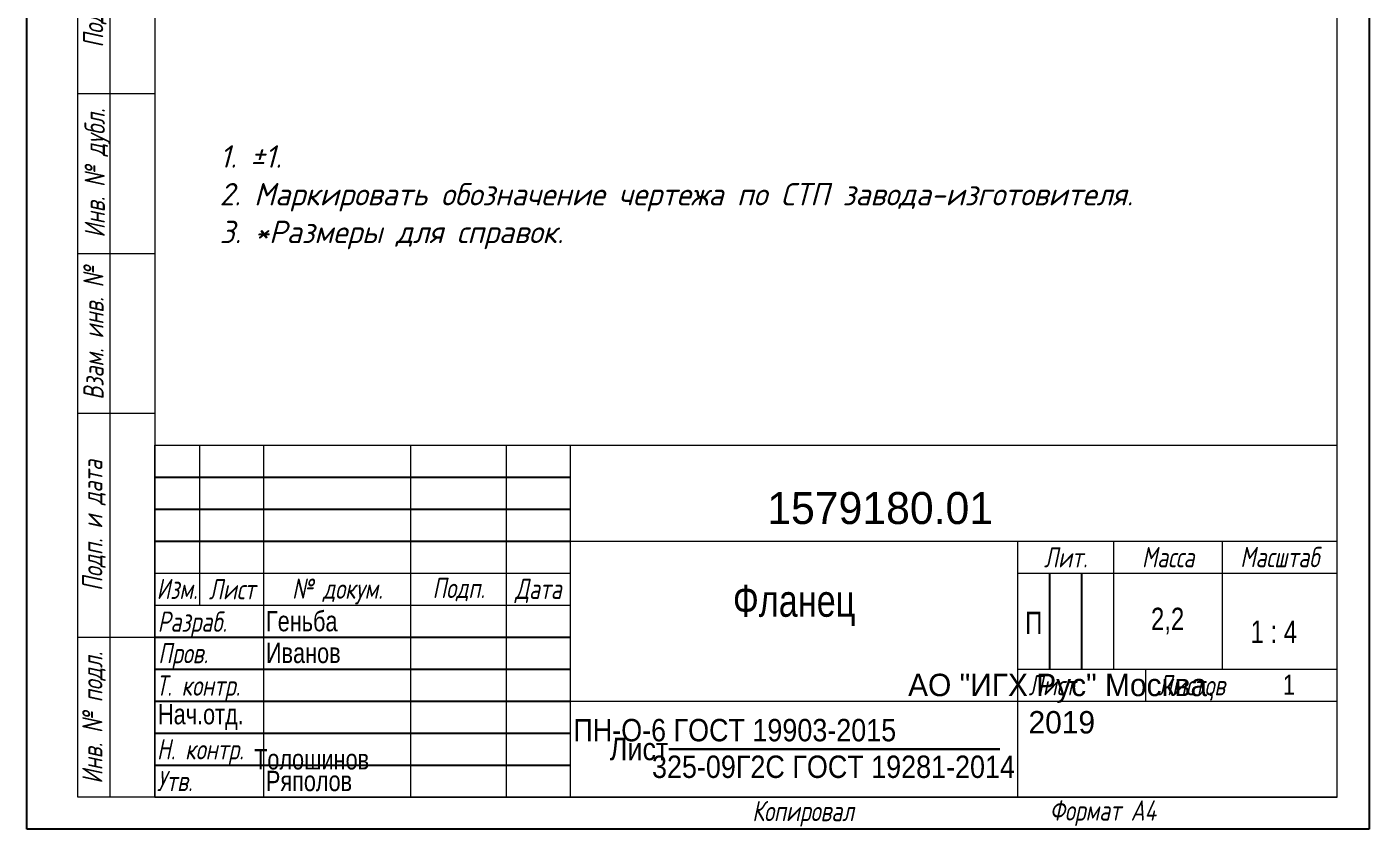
# Model space of a CAD drawing. Header units: millimetres. Extents: x 0 to 2037, y 0 to 1188.
# Drawn here: x 0 to 840, y 0 to 502 of the extents above; entities that cross this region are included whole.
import ezdxf
from ezdxf.enums import TextEntityAlignment as Align

# ---------------------------------------------------------------- set-up
doc = ezdxf.new("R2018")
doc.units = ezdxf.units.MM
doc.header["$LTSCALE"] = 4
doc.layers.get('0').update_dxf_attribs({"lineweight": 18})
for name, color, linetype, lineweight in [('Заголовок (ГОСТ)', 7, 'Continuous', 18), ('Кромка (ГОСТ)', 7, 'Continuous', 18), ('Обозначение (ГОСТ)', 7, 'Continuous', 18), ('Эскизная геометрия (ГОСТ)', 7, 'Continuous', 18)]:
    doc.layers.add(name, color=color, linetype=linetype, lineweight=lineweight)
doc.styles.add('Альтернативный текст (ГОСТ)', font='', dxfattribs={"width": 0.8})
doc.styles.add('Обычный текст (ГОСТ)', font='GOST Common Italic.ttf')
doc.styles.add('Стиль текста110', font='GOST Common Italic.ttf', dxfattribs={"width": 0.8})
doc.styles.add('Стиль текста112', font='GOST Common Italic.ttf', dxfattribs={"width": 0.8})
doc.styles.add('Стиль текста120', font='GOST Common Italic.ttf', dxfattribs={"width": 0.9})
doc.styles.add('Стиль текста137', font='GOST Common Italic.ttf', dxfattribs={"width": 0.7})
doc.styles.add('Стиль текста139', font='GOST Common Italic.ttf', dxfattribs={"width": 0.7})
doc.styles.add('Стиль текста70', font='GOST Common Italic.ttf')
doc.styles.add('Стиль текста81', font='GOST Common Italic.ttf', dxfattribs={"width": 0.8})
doc.styles.add('Стиль текста87', font='GOST Common Italic.ttf')
doc.styles.get('Альтернативный текст (ГОСТ)').set_extended_font_data('Arial', italic=True)

# ---------------------------------------------------------------- blocks, each defined once
blk = doc.blocks.new('ГОСТ - Доп. графы 1')
at = {"layer": 'Эскизная геометрия (ГОСТ)'}
for p, q in [((-12, 0), (-12, 145)), ((-12, 145), (0, 145)), ((-7, 145), (-7, 0)), ((-12, 110), (-7, 110)), ((-7, 110), (0, 110)), ((-12, 85), (-7, 85)), ((-7, 85), (0, 85)), ((-12, 60), (-7, 60)), ((-7, 60), (0, 60)), ((-12, 25), (-7, 25)), ((-7, 25), (0, 25)), ((0, 0), (-12, 0))]:
    blk.add_line(p, q, dxfattribs=at)
at = {"layer": 'Обозначение (ГОСТ)', "char_height": 3.17, "attachment_point": 5, "rotation": 90, "style": 'Альтернативный текст (ГОСТ)'}
for s, insert, width in [('\\fGOST Common|b0|i1;\\H3.1700;Подп. и дата', (-9.37, 127.41), 34.7679), ('\\fGOST Common|b0|i1;\\H3.1700;Инв. № дубл.', (-8.95, 97.55), 24.8438), ('\\fGOST Common|b0|i1;\\H3.1700;Взам. инв. №', (-9.58, 72.53), 24.8669), ('\\fGOST Common|b0|i1;\\H3.1700;Подп. и дата', (-9.5, 42.47), 35.1486), ('\\fGOST Common|b0|i1;\\H3.1700;Инв. № подл.', (-9.5, 12.41), 24.9618)]:
    blk.add_mtext(s, dxfattribs=dict(at, insert=insert, width=width))
at = {"layer": 'Обозначение (ГОСТ)', "style": 'Стиль текста112', "width": 0.8}
for tag, p in [('Подп._и_дата_2', (-3.53, 127.51)), ('Инв._номер_дубликата', (-3.41, 97.47)), ('Взамен_инв._номера', (-3.46, 72.53)), ('Подп._и_дата_1', (-3.42, 42.35)), ('ИНВЕНТАРНЫЙ_НОМЕР', (-3.33, 12.68))]:
    blk.add_attdef(tag, text='', height=3.17, rotation=90, dxfattribs=at).set_placement(p, align=Align.MIDDLE_CENTER)
blk = doc.blocks.new('Основные надписи ГОСТ - Форма 1')
at = {"layer": 'Заголовок (ГОСТ)'}
for p, q in [((0, 55), (185, 55)), ((0, 0), (0, 55)), ((0, 0), (0, 55)), ((7, 55), (7, 30)), ((17, 55), (17, 0)), ((40, 55), (40, 0)), ((55, 55), (55, 0)), ((65, 55), (65, 0)), ((185, 0), (185, 55)), ((65, 40), (185, 40)), ((135, 40), (135, 0)), ((150, 40), (150, 20)), ((167, 40), (167, 20)), ((0, 35), (65, 35)), ((135, 35), (185, 35)), ((0, 30), (65, 30)), ((135, 20), (185, 20)), ((155, 20), (155, 15)), ((65, 15), (185, 15)), ((185, 0), (0, 0))]:
    blk.add_line(p, q, dxfattribs=at)
at = {"layer": 'Заголовок (ГОСТ)', "linetype": 'Continuous', "lineweight": 25}
for p, q in [((0, 50), (65, 50)), ((0, 45), (65, 45)), ((0, 40), (65, 40)), ((140, 35), (140, 20)), ((145, 35), (145, 20)), ((0, 25), (65, 25)), ((0, 20), (65, 20)), ((0, 15), (65, 15)), ((0, 10), (65, 10)), ((0, 5), (65, 5))]:
    blk.add_line(p, q, dxfattribs=at)
at = {"layer": 'Заголовок (ГОСТ)', "lineweight": 30}
blk.add_line((80.45, 7.5), (132.2, 7.5), dxfattribs=at)
at = {"layer": 'Заголовок (ГОСТ)', "char_height": 3.17, "style": 'Альтернативный текст (ГОСТ)'}
for s, insert, width, attachment_point in [('\\fGOST Common|b0|i1;\\H3.1700;Лит.', (142.52, 37.49), 14.9766, 5), ('\\fGOST Common|b0|i1;\\H3.1700;Масса', (158.55, 37.51), 16.9878, 5), ('\\fGOST Common|b0|i1;\\H3.1700;Масштаб', (176.02, 37.53), 17.8316, 5), ('\\fGOST Common|b0|i1;\\H3.1700;Изм.', (3.5, 32.56), 6.9635, 5), ('\\fGOST Common|b0|i1;\\H3.1700;Лист', (12.1, 32.5), 10.0029, 5), ('\\A0;\\fGOST Common|b0|i1;\\H3.1700;№ докум.', (28.58, 32.16), 22.9069, 5), ('\\fGOST Common|b0|i1;\\H3.1700;Подп.', (47.56, 32.45), 14.879, 5), ('\\fGOST Common|b0|i1;\\H3.1700;Дата', (60.02, 32.24), 9.9614, 5), ('\\fGOST Common|b0|i1;\\H3.1700;Разраб.', (0.47, 27), 16.9971, 4), ('\\fGOST Common|b0|i1;\\H3.1700;Пров.', (0.56, 22.08), 17.0192, 4), ('\\A0;\\fGOST Common|b0|i1;\\H3.1700;Т. контр.', (0.23, 17.01), 16.9554, 4), ('\\fGOST Common|b0|i1;\\H3.1700;Лист', (140.37, 17.5), 10.5071, 5), ('\\fGOST Common|b0|i1;\\H3.1700;Листов', (162.21, 17.5), 14.3668, 5), ('\\A1;', (150.6, 17.54), 8.8313, 5), ('\\fGOST Common|b0|i1;\\H3.1700;Н. контр.', (0.36, 7.05), 16.9999, 4), ('\\fGOST Common|b0|i1;\\H3.1700;Утв.', (0.34, 2.52), 17.0083, 4), ('\\fGOST Common|b0|i1;\\H3.1700;Копировал', (93.48, -0.59), 19.7871, 1)]:
    blk.add_mtext(s, dxfattribs=dict(at, insert=insert, width=width, attachment_point=attachment_point))
at = {"layer": 'Заголовок (ГОСТ)'}
for tag, height, style, width, p in [('Изм1', 2.89, 'Стиль текста137', 0.7, (3.51, 52.52)), ('Лист1', 2.89, 'Стиль текста137', 0.7, (12.03, 52.52)), ('Докум1', 2.89, 'Стиль текста137', 0.7, (28.54, 52.48)), ('Изм2', 2.89, 'Стиль текста137', 0.7, (3.5, 47.52)), ('Лист2', 2.89, 'Стиль текста137', 0.7, (12.01, 47.5)), ('Докум2', 2.89, 'Стиль текста137', 0.7, (28.53, 47.5)), ('Изм3', 2.89, 'Стиль текста137', 0.7, (3.5, 42.5)), ('Лист3', 2.89, 'Стиль текста137', 0.7, (12.01, 42.51)), ('Докум3', 2.89, 'Стиль текста137', 0.7, (28.51, 42.48)), ('Изм4', 2.89, 'Стиль текста137', 0.7, (3.51, 37.5)), ('Лист4', 2.89, 'Стиль текста137', 0.7, (12, 37.53)), ('Докум4', 2.89, 'Стиль текста137', 0.7, (28.51, 37.52)), ('ЗАГОЛОВОК', 5, 'Стиль текста110', 0.8, (100.03, 29.98)), ('Масса', 3.5, 'Стиль текста81', 0.8, (158.47, 27.53)), ('Литера2', 3.5, 'Стиль текста81', 0.8, (142.51, 27.22)), ('Литера', 3.5, 'Стиль текста81', 0.8, (137.52, 27.25)), ('Литера3', 3.5, 'Стиль текста81', 0.8, (147.52, 27.21)), ('Масштаб', 3.5, 'Стиль текста81', 0.8, (175.09, 25.86)), ('Тип_документа', 3.17, 'Стиль текста112', 0.8, (100.08, 17.56)), ('Листов', 3.17, 'Стиль текста112', 0.8, (177.46, 17.58))]:
    blk.add_attdef(tag, text='', height=height, dxfattribs=dict(at, style=style, width=width)).set_placement(p, align=Align.MIDDLE_CENTER)
for tag, height, style, width, p in [('Подп1', 2.89, 'Стиль текста137', 0.7, (40.01, 52.51)), ('Дата1', 2, 'Стиль текста139', 0.7, (55.01, 52.51)), ('Подп2', 2.89, 'Стиль текста137', 0.7, (40.01, 47.5)), ('Дата2', 2, 'Стиль текста139', 0.7, (55.01, 47.49)), ('Подп3', 2.89, 'Стиль текста137', 0.7, (40.01, 42.51)), ('Дата3', 2, 'Стиль текста139', 0.7, (55.02, 42.52)), ('Подп4', 2.89, 'Стиль текста137', 0.7, (40.01, 37.51)), ('Дата4', 2, 'Стиль текста139', 0.7, (55.02, 37.51)), ('АВТОР', 3.17, 'Стиль текста112', 0.8, (17.41, 27.49)), ('Разработал_Подп.', 2.89, 'Стиль текста137', 0.7, (40.05, 27.51)), ('ДАТА_СОЗДАНИЯ', 2, 'Стиль текста139', 0.7, (55.01, 27.51)), ('ПРОВЕРИЛ', 3.17, 'Стиль текста112', 0.8, (17.41, 22.53)), ('Проверил_Подп.', 2.89, 'Стиль текста137', 0.7, (40.05, 22.52)), ('ДАТА_ПРОВЕРКИ', 2, 'Стиль текста139', 0.7, (55.02, 22.51)), ('ТЕХНОЛОГ', 3.17, 'Стиль текста112', 0.8, (17.33, 17.54)), ('Технолог_Подп.', 2.89, 'Стиль текста137', 0.7, (40.05, 17.51)), ('Технолог_Дата', 2, 'Стиль текста139', 0.7, (55.01, 17.5)), ('Должность_руководителя', 3.17, 'Стиль текста112', 0.8, (0.52, 12.51)), ('НАЧ._ОТДЕЛА', 3.17, 'Стиль текста112', 0.8, (17.46, 12.45)), ('Руководитель_Подп.', 2.89, 'Стиль текста137', 0.7, (40.01, 12.5)), ('Руководитель_Дата', 2, 'Стиль текста139', 0.7, (55.01, 12.51)), ('Нормоконтроль_Подп.', 2.89, 'Стиль текста137', 0.7, (40.05, 7.52)), ('ДАТА_НОРМОКОНТРОЛЯ', 2, 'Стиль текста139', 0.7, (55.02, 7.51)), ('НОРМОКОНТРОЛЬ', 3.17, 'Стиль текста112', 0.8, (15.55, 5.9)), ('УТВЕРДИЛ', 3.17, 'Стиль текста112', 0.8, (17.4, 2.51)), ('Утвердил_Подп.', 2.89, 'Стиль текста137', 0.7, (40.05, 2.51)), ('ДАТА_УТВЕРЖДЕНИЯ', 2, 'Стиль текста139', 0.7, (55.01, 2.5))]:
    blk.add_attdef(tag, text='', height=height, dxfattribs=dict(at, style=style, width=width)).set_placement(p, align=Align.MIDDLE_LEFT)
for tag, height, style, p in [('ОБОЗНАЧЕНИЕ', 5, 'Стиль текста87', (114.26, 45.12)), ('ОРГАНИЗАЦИЯ', 3.5, 'Стиль текста70', (141.96, 11.68))]:
    blk.add_attdef(tag, text='', height=height, dxfattribs=dict(at, style=style)).set_placement(p, align=Align.MIDDLE_CENTER)
at = {"layer": 'Заголовок (ГОСТ)', "style": 'Стиль текста120', "width": 0.9}
blk.add_attdef('Материал_Наим.', text='', height=3.5, dxfattribs=at).set_placement((90.94, 7.51), align=Align.BOTTOM_CENTER)
blk.add_attdef('Материал_Класс', text='', height=3.5, dxfattribs=at).set_placement((80.35, 7.5), align=Align.MIDDLE_RIGHT)
blk.add_attdef('Материал_ГОСТ', text='', height=3.5, dxfattribs=at).set_placement((106.32, 6.5), align=Align.TOP_CENTER)
blk = doc.blocks.new('Рамки ГОСТ_ граница 297x210')
at = {"layer": 'Кромка (ГОСТ)', "lineweight": 25}
for p, q in [((0, 0), (0, 297)), ((210, 297), (210, 0)), ((210, 0), (0, 0))]:
    blk.add_line(p, q, dxfattribs=at)
at = {"layer": 'Кромка (ГОСТ)'}
for p, q in [((20, 292), (20, 5)), ((205, 5), (205, 292)), ((20, 5), (205, 5))]:
    blk.add_line(p, q, dxfattribs=at)
at = {"layer": 'Кромка (ГОСТ)', "insert": (160, 4.5), "char_height": 3.17, "attachment_point": 1, "style": 'Альтернативный текст (ГОСТ)'}
blk.add_mtext('\\A1;\\fGOST Common|b0|i1;\\H3.1700;Формат A4', dxfattribs=at)

msp = doc.modelspace()

# ---------------------------------------------------------------- block references
at = {"xscale": 4, "yscale": 4, "zscale": 4}
msp.add_blockref('Рамки ГОСТ_ граница 297x210', (0, 0), dxfattribs=at)
ref = msp.add_blockref('ГОСТ - Доп. графы 1', (80, 20), dxfattribs=dict(xscale=4, yscale=4, zscale=4))
lines = msp.add_mtext('\\W0.8000;', dxfattribs={"layer": 'Обозначение (ГОСТ)', "insert": (66.684, 70.732), "char_height": 12.68, "width": 99.56363, "attachment_point": 5, "rotation": 90, "style": 'Стиль текста112'})
ref.add_attrib('ИНВЕНТАРНЫЙ_НОМЕР', '', (66.684, 70.732)).embed_mtext(lines)
lines = msp.add_mtext('\\W0.8000;', dxfattribs={"layer": 'Обозначение (ГОСТ)', "insert": (66.31, 189.41), "char_height": 12.68, "width": 140.41799, "attachment_point": 5, "rotation": 90, "style": 'Стиль текста112'})
ref.add_attrib('Подп._и_дата_1', '', (66.31, 189.41)).embed_mtext(lines)
lines = msp.add_mtext('\\W0.8000;', dxfattribs={"layer": 'Обозначение (ГОСТ)', "insert": (66.161, 310.116), "char_height": 12.68, "width": 99.20122, "attachment_point": 5, "rotation": 90, "style": 'Стиль текста112'})
ref.add_attrib('Взамен_инв._номера', '', (66.161, 310.116)).embed_mtext(lines)
lines = msp.add_mtext('\\W0.8000;', dxfattribs={"layer": 'Обозначение (ГОСТ)', "insert": (66.376, 409.863), "char_height": 12.68, "width": 99.41707, "attachment_point": 5, "rotation": 90, "style": 'Стиль текста112'})
ref.add_attrib('Инв._номер_дубликата', '', (66.376, 409.863)).embed_mtext(lines)
lines = msp.add_mtext('\\W0.8000;', dxfattribs={"layer": 'Обозначение (ГОСТ)', "insert": (65.872, 530.044), "char_height": 12.68, "width": 140.41799, "attachment_point": 5, "rotation": 90, "style": 'Стиль текста112'})
ref.add_attrib('Подп._и_дата_2', '', (65.872, 530.044)).embed_mtext(lines)
ref = msp.add_blockref('Основные надписи ГОСТ - Форма 1', (80, 20), dxfattribs=dict(xscale=4, yscale=4, zscale=4))
lines = msp.add_mtext('\\W0.80000;Нач.отд.', dxfattribs={"layer": 'Заголовок (ГОСТ)', "insert": (82.086, 70.057), "char_height": 12.68, "width": 65.90385, "attachment_point": 4, "style": 'Стиль текста112'})
ref.add_attrib('Должность_руководителя', '', (82.086, 70.057)).embed_mtext(lines)
lines = msp.add_mtext('\\W0.80000;Геньба', dxfattribs={"layer": 'Заголовок (ГОСТ)', "insert": (149.646, 129.953), "char_height": 12.68, "width": 90.37048, "attachment_point": 4, "style": 'Стиль текста112'})
ref.add_attrib('АВТОР', '', (149.646, 129.953)).embed_mtext(lines)
lines = msp.add_mtext('\\W0.80000;Иванов', dxfattribs={"layer": 'Заголовок (ГОСТ)', "insert": (149.633, 110.103), "char_height": 12.68, "width": 90.20666, "attachment_point": 4, "style": 'Стиль текста112'})
ref.add_attrib('ПРОВЕРИЛ', '', (149.633, 110.103)).embed_mtext(lines)
lines = msp.add_mtext('\\W0.8000;', dxfattribs={"layer": 'Заголовок (ГОСТ)', "insert": (149.335, 90.171), "char_height": 12.68, "width": 90.68397, "attachment_point": 4, "style": 'Стиль текста112'})
ref.add_attrib('ТЕХНОЛОГ', '', (149.335, 90.171)).embed_mtext(lines)
lines = msp.add_mtext('\\W0.8000;', dxfattribs={"layer": 'Заголовок (ГОСТ)', "insert": (149.846, 69.782), "char_height": 12.68, "width": 90.22002, "attachment_point": 4, "style": 'Стиль текста112'})
ref.add_attrib('НАЧ._ОТДЕЛА', '', (149.846, 69.782)).embed_mtext(lines)
lines = msp.add_mtext('\\W0.80000;Толошинов', dxfattribs={"layer": 'Заголовок (ГОСТ)', "insert": (142.213, 43.583), "char_height": 12.68, "width": 90.67608, "attachment_point": 4, "style": 'Стиль текста112'})
ref.add_attrib('НОРМОКОНТРОЛЬ', '', (142.213, 43.583)).embed_mtext(lines)
lines = msp.add_mtext('\\W0.80000;Ряполов', dxfattribs={"layer": 'Заголовок (ГОСТ)', "insert": (149.602, 30.026), "char_height": 12.68, "width": 90.45181, "attachment_point": 4, "style": 'Стиль текста112'})
ref.add_attrib('УТВЕРДИЛ', '', (149.602, 30.026)).embed_mtext(lines)
lines = msp.add_mtext('1579180.01', dxfattribs={"layer": 'Заголовок (ГОСТ)', "insert": (533.994, 200.622), "char_height": 20, "width": 479.37184, "attachment_point": 5, "style": 'Стиль текста87'})
ref.add_attrib('ОБОЗНАЧЕНИЕ', '', (533.994, 200.622)).embed_mtext(lines)
lines = msp.add_mtext('\\W0.80000;Фланец', dxfattribs={"layer": 'Заголовок (ГОСТ)', "insert": (480.124, 139.9), "char_height": 20, "width": 278.43713, "attachment_point": 5, "style": 'Стиль текста110'})
ref.add_attrib('ЗАГОЛОВОК', '', (480.124, 139.9)).embed_mtext(lines)
lines = msp.add_mtext('\\W0.8000;', dxfattribs={"layer": 'Заголовок (ГОСТ)', "insert": (480.312, 90.233), "char_height": 12.68, "width": 278.8134, "attachment_point": 5, "style": 'Стиль текста112'})
ref.add_attrib('Тип_документа', '', (480.312, 90.233)).embed_mtext(lines)
lines = msp.add_mtext('\\W0.90000;Лист', dxfattribs={"layer": 'Заголовок (ГОСТ)', "insert": (401.386, 50), "char_height": 14, "width": 269.03047, "attachment_point": 6, "style": 'Стиль текста120'})
ref.add_attrib('Материал_Класс', '', (401.386, 50)).embed_mtext(lines)
lines = msp.add_mtext('\\W0.90000;ПН-О-6 ГОСТ 19903-2015', dxfattribs={"layer": 'Заголовок (ГОСТ)', "insert": (443.024, 54.698), "char_height": 14, "width": 267.90167, "attachment_point": 8, "style": 'Стиль текста120'})
ref.add_attrib('Материал_Наим.', '', (443.024, 54.698)).embed_mtext(lines)
lines = msp.add_mtext('\\W0.90000;325-09Г2С ГОСТ 19281-2014', dxfattribs={"layer": 'Заголовок (ГОСТ)', "insert": (504.777, 46), "char_height": 14, "width": 267.01281, "attachment_point": 2, "style": 'Стиль текста120'})
ref.add_attrib('Материал_ГОСТ', '', (504.777, 46)).embed_mtext(lines)
lines = msp.add_mtext('\\W0.80000;П', dxfattribs={"layer": 'Заголовок (ГОСТ)', "insert": (630.081, 129.005), "char_height": 14, "width": 20.11534, "attachment_point": 5, "style": 'Стиль текста81'})
ref.add_attrib('Литера', '', (630.081, 129.005)).embed_mtext(lines)
lines = msp.add_mtext('\\W0.8000;', dxfattribs={"layer": 'Заголовок (ГОСТ)', "insert": (650.047, 128.886), "char_height": 14, "width": 20.11534, "attachment_point": 5, "style": 'Стиль текста81'})
ref.add_attrib('Литера2', '', (650.047, 128.886)).embed_mtext(lines)
lines = msp.add_mtext('\\W0.8000;', dxfattribs={"layer": 'Заголовок (ГОСТ)', "insert": (670.072, 128.845), "char_height": 14, "width": 20.06798, "attachment_point": 5, "style": 'Стиль текста81'})
ref.add_attrib('Литера3', '', (670.072, 128.845)).embed_mtext(lines)
lines = msp.add_mtext('\\W0.80000;2,2', dxfattribs={"layer": 'Заголовок (ГОСТ)', "insert": (713.875, 130.134), "char_height": 14, "width": 68.17419, "attachment_point": 5, "style": 'Стиль текста81'})
ref.add_attrib('Масса', '', (713.875, 130.134)).embed_mtext(lines)
lines = msp.add_mtext('\\W0.80000;1 : 4', dxfattribs={"layer": 'Заголовок (ГОСТ)', "insert": (780.373, 123.423), "char_height": 14, "width": 71.79023, "attachment_point": 5, "style": 'Стиль текста81'})
ref.add_attrib('Масштаб', '', (780.373, 123.423)).embed_mtext(lines)
lines = msp.add_mtext('\\W0.80000;1', dxfattribs={"layer": 'Заголовок (ГОСТ)', "insert": (789.836, 90.316), "char_height": 12.68, "width": 59.86126, "attachment_point": 5, "style": 'Стиль текста112'})
ref.add_attrib('Листов', '', (789.836, 90.316)).embed_mtext(lines)
lines = msp.add_mtext('АО "ИГХ Рус" Москва,\\P2019', dxfattribs={"layer": 'Заголовок (ГОСТ)', "insert": (647.651, 78.396), "char_height": 14, "width": 199.93273, "attachment_point": 5, "style": 'Стиль текста70'})
ref.add_attrib('ОРГАНИЗАЦИЯ', '', (647.651, 78.396)).embed_mtext(lines)
lines = msp.add_mtext('\\W0.7000;', dxfattribs={"layer": 'Заголовок (ГОСТ)', "insert": (300.049, 230.054), "char_height": 8, "width": 39.93782, "attachment_point": 4, "style": 'Стиль текста139'})
ref.add_attrib('Дата1', '', (300.049, 230.054)).embed_mtext(lines)
lines = msp.add_mtext('\\W0.7000;', dxfattribs={"layer": 'Заголовок (ГОСТ)', "insert": (300.049, 209.963), "char_height": 8, "width": 39.93782, "attachment_point": 4, "style": 'Стиль текста139'})
ref.add_attrib('Дата2', '', (300.049, 209.963)).embed_mtext(lines)
lines = msp.add_mtext('\\W0.7000;', dxfattribs={"layer": 'Заголовок (ГОСТ)', "insert": (300.093, 190.084), "char_height": 8, "width": 39.88465, "attachment_point": 4, "style": 'Стиль текста139'})
ref.add_attrib('Дата3', '', (300.093, 190.084)).embed_mtext(lines)
lines = msp.add_mtext('\\W0.7000;', dxfattribs={"layer": 'Заголовок (ГОСТ)', "insert": (300.093, 170.037), "char_height": 8, "width": 39.9545, "attachment_point": 4, "style": 'Стиль текста139'})
ref.add_attrib('Дата4', '', (300.093, 170.037)).embed_mtext(lines)
lines = msp.add_mtext('\\W0.7000;', dxfattribs={"layer": 'Заголовок (ГОСТ)', "insert": (300.034, 130.045), "char_height": 8, "width": 39.92165, "attachment_point": 4, "style": 'Стиль текста139'})
ref.add_attrib('ДАТА_СОЗДАНИЯ', '', (300.034, 130.045)).embed_mtext(lines)
lines = msp.add_mtext('\\W0.7000;', dxfattribs={"layer": 'Заголовок (ГОСТ)', "insert": (300.088, 110.038), "char_height": 8, "width": 39.83076, "attachment_point": 4, "style": 'Стиль текста139'})
ref.add_attrib('ДАТА_ПРОВЕРКИ', '', (300.088, 110.038)).embed_mtext(lines)
lines = msp.add_mtext('\\W0.7000;', dxfattribs={"layer": 'Заголовок (ГОСТ)', "insert": (300.059, 90.011), "char_height": 8, "width": 39.94531, "attachment_point": 4, "style": 'Стиль текста139'})
ref.add_attrib('Технолог_Дата', '', (300.059, 90.011)).embed_mtext(lines)
lines = msp.add_mtext('\\W0.7000;', dxfattribs={"layer": 'Заголовок (ГОСТ)', "insert": (300.04, 70.038), "char_height": 8, "width": 39.96095, "attachment_point": 4, "style": 'Стиль текста139'})
ref.add_attrib('Руководитель_Дата', '', (300.04, 70.038)).embed_mtext(lines)
lines = msp.add_mtext('\\W0.7000;', dxfattribs={"layer": 'Заголовок (ГОСТ)', "insert": (300.095, 50.045), "char_height": 8, "width": 39.92984, "attachment_point": 4, "style": 'Стиль текста139'})
ref.add_attrib('ДАТА_НОРМОКОНТРОЛЯ', '', (300.095, 50.045)).embed_mtext(lines)
lines = msp.add_mtext('\\W0.7000;', dxfattribs={"layer": 'Заголовок (ГОСТ)', "insert": (300.037, 29.994), "char_height": 8, "width": 39.98721, "attachment_point": 4, "style": 'Стиль текста139'})
ref.add_attrib('ДАТА_УТВЕРЖДЕНИЯ', '', (300.037, 29.994)).embed_mtext(lines)
lines = msp.add_mtext('\\W0.7000;', dxfattribs={"layer": 'Заголовок (ГОСТ)', "insert": (240.057, 230.05), "char_height": 11.5642, "width": 59.67994, "attachment_point": 4, "style": 'Стиль текста137'})
ref.add_attrib('Подп1', '', (240.057, 230.05)).embed_mtext(lines)
lines = msp.add_mtext('\\W0.7000;', dxfattribs={"layer": 'Заголовок (ГОСТ)', "insert": (240.057, 210.011), "char_height": 11.5642, "width": 59.94246, "attachment_point": 4, "style": 'Стиль текста137'})
ref.add_attrib('Подп2', '', (240.057, 210.011)).embed_mtext(lines)
lines = msp.add_mtext('\\W0.7000;', dxfattribs={"layer": 'Заголовок (ГОСТ)', "insert": (240.057, 190.059), "char_height": 11.5642, "width": 59.94246, "attachment_point": 4, "style": 'Стиль текста137'})
ref.add_attrib('Подп3', '', (240.057, 190.059)).embed_mtext(lines)
lines = msp.add_mtext('\\W0.7000;', dxfattribs={"layer": 'Заголовок (ГОСТ)', "insert": (240.058, 170.023), "char_height": 11.5642, "width": 59.86343, "attachment_point": 4, "style": 'Стиль текста137'})
ref.add_attrib('Подп4', '', (240.058, 170.023)).embed_mtext(lines)
lines = msp.add_mtext('\\W0.7000;', dxfattribs={"layer": 'Заголовок (ГОСТ)', "insert": (240.18, 130.058), "char_height": 11.5642, "width": 59.83851, "attachment_point": 4, "style": 'Стиль текста137'})
ref.add_attrib('Разработал_Подп.', '', (240.18, 130.058)).embed_mtext(lines)
lines = msp.add_mtext('\\W0.7000;', dxfattribs={"layer": 'Заголовок (ГОСТ)', "insert": (240.18, 110.098), "char_height": 11.5642, "width": 59.75883, "attachment_point": 4, "style": 'Стиль текста137'})
ref.add_attrib('Проверил_Подп.', '', (240.18, 110.098)).embed_mtext(lines)
lines = msp.add_mtext('\\W0.7000;', dxfattribs={"layer": 'Заголовок (ГОСТ)', "insert": (240.18, 90.059), "char_height": 11.5642, "width": 59.75883, "attachment_point": 4, "style": 'Стиль текста137'})
ref.add_attrib('Технолог_Подп.', '', (240.18, 90.059)).embed_mtext(lines)
lines = msp.add_mtext('\\W0.7000;', dxfattribs={"layer": 'Заголовок (ГОСТ)', "insert": (240.021, 70.02), "char_height": 11.5642, "width": 59.91819, "attachment_point": 4, "style": 'Стиль текста137'})
ref.add_attrib('Руководитель_Подп.', '', (240.021, 70.02)).embed_mtext(lines)
lines = msp.add_mtext('\\W0.7000;', dxfattribs={"layer": 'Заголовок (ГОСТ)', "insert": (240.18, 50.06), "char_height": 11.5642, "width": 59.75883, "attachment_point": 4, "style": 'Стиль текста137'})
ref.add_attrib('Нормоконтроль_Подп.', '', (240.18, 50.06)).embed_mtext(lines)
lines = msp.add_mtext('\\W0.7000;', dxfattribs={"layer": 'Заголовок (ГОСТ)', "insert": (240.18, 30.021), "char_height": 11.5642, "width": 59.83851, "attachment_point": 4, "style": 'Стиль текста137'})
ref.add_attrib('Утвердил_Подп.', '', (240.18, 30.021)).embed_mtext(lines)
lines = msp.add_mtext('\\W0.7000;', dxfattribs={"layer": 'Заголовок (ГОСТ)', "insert": (194.167, 229.933), "char_height": 11.5642, "width": 91.78791, "attachment_point": 5, "style": 'Стиль текста137'})
ref.add_attrib('Докум1', '', (194.167, 229.933)).embed_mtext(lines)
lines = msp.add_mtext('\\W0.7000;', dxfattribs={"layer": 'Заголовок (ГОСТ)', "insert": (194.104, 209.987), "char_height": 11.5642, "width": 91.91296, "attachment_point": 5, "style": 'Стиль текста137'})
ref.add_attrib('Докум2', '', (194.104, 209.987)).embed_mtext(lines)
lines = msp.add_mtext('\\W0.7000;', dxfattribs={"layer": 'Заголовок (ГОСТ)', "insert": (194.042, 189.917), "char_height": 11.5642, "width": 91.78791, "attachment_point": 5, "style": 'Стиль текста137'})
ref.add_attrib('Докум3', '', (194.042, 189.917)).embed_mtext(lines)
lines = msp.add_mtext('\\W0.7000;', dxfattribs={"layer": 'Заголовок (ГОСТ)', "insert": (194.059, 170.08), "char_height": 11.5642, "width": 91.89624, "attachment_point": 5, "style": 'Стиль текста137'})
ref.add_attrib('Докум4', '', (194.059, 170.08)).embed_mtext(lines)
lines = msp.add_mtext('\\W0.7000;', dxfattribs={"layer": 'Заголовок (ГОСТ)', "insert": (128.124, 230.065), "char_height": 11.5642, "width": 39.97255, "attachment_point": 5, "style": 'Стиль текста137'})
ref.add_attrib('Лист1', '', (128.124, 230.065)).embed_mtext(lines)
lines = msp.add_mtext('\\W0.7000;', dxfattribs={"layer": 'Заголовок (ГОСТ)', "insert": (128.048, 210.018), "char_height": 11.5642, "width": 39.91225, "attachment_point": 5, "style": 'Стиль текста137'})
ref.add_attrib('Лист2', '', (128.048, 210.018)).embed_mtext(lines)
lines = msp.add_mtext('\\W0.7000;', dxfattribs={"layer": 'Заголовок (ГОСТ)', "insert": (128.048, 190.031), "char_height": 11.5642, "width": 39.91225, "attachment_point": 5, "style": 'Стиль текста137'})
ref.add_attrib('Лист3', '', (128.048, 190.031)).embed_mtext(lines)
lines = msp.add_mtext('\\W0.7000;', dxfattribs={"layer": 'Заголовок (ГОСТ)', "insert": (128.017, 170.106), "char_height": 11.5642, "width": 39.97432, "attachment_point": 5, "style": 'Стиль текста137'})
ref.add_attrib('Лист4', '', (128.017, 170.106)).embed_mtext(lines)
lines = msp.add_mtext('\\W0.7000;', dxfattribs={"layer": 'Заголовок (ГОСТ)', "insert": (94.05, 230.066), "char_height": 11.5642, "width": 28.01599, "attachment_point": 5, "style": 'Стиль текста137'})
ref.add_attrib('Изм1', '', (94.05, 230.066)).embed_mtext(lines)
lines = msp.add_mtext('\\W0.7000;', dxfattribs={"layer": 'Заголовок (ГОСТ)', "insert": (94.018, 210.082), "char_height": 11.5642, "width": 27.95068, "attachment_point": 5, "style": 'Стиль текста137'})
ref.add_attrib('Изм2', '', (94.018, 210.082)).embed_mtext(lines)
lines = msp.add_mtext('\\W0.7000;', dxfattribs={"layer": 'Заголовок (ГОСТ)', "insert": (94.018, 190.001), "char_height": 11.5642, "width": 28.08129, "attachment_point": 5, "style": 'Стиль текста137'})
ref.add_attrib('Изм3', '', (94.018, 190.001)).embed_mtext(lines)
lines = msp.add_mtext('\\W0.7000;', dxfattribs={"layer": 'Заголовок (ГОСТ)', "insert": (94.05, 170.018), "char_height": 11.5642, "width": 28.01599, "attachment_point": 5, "style": 'Стиль текста137'})
ref.add_attrib('Изм4', '', (94.05, 170.018)).embed_mtext(lines)

# ---------------------------------------------------------------- texts
at = {"layer": 'Обозначение (ГОСТ)', "insert": (120.623, 427.592), "char_height": 14, "width": 674.6786, "attachment_point": 1, "line_spacing_factor": 1.011285, "style": 'Обычный текст (ГОСТ)'}
msp.add_mtext('{\\fGOST Common|b0|i1;1. ±1.\\P\\fGOST Common|b0|i1;2. Маркировать обозначение чертежа по СТП завода-изготовителя.\\P\\fGOST Common|b0|i1;3. *Размеры для справок.}', dxfattribs=at)

doc.saveas('drawing.dxf')
